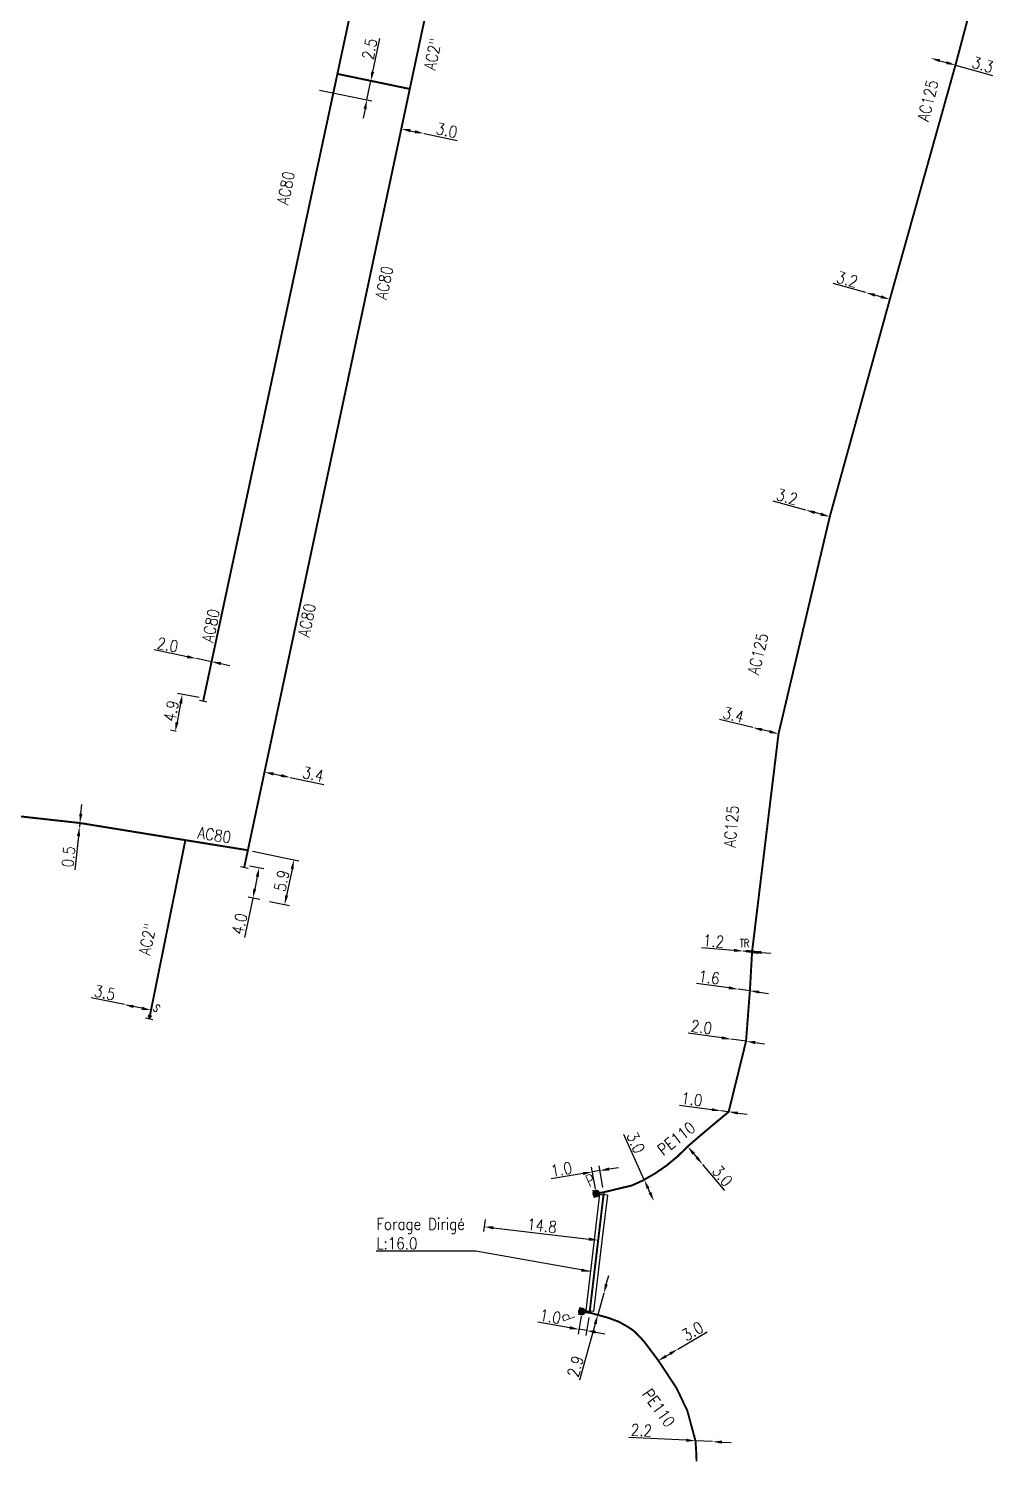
# Model space of a CAD drawing. Header units: millimetres. Extents: x 113011 to 114001, y 124000 to 125001.
# Drawn here: x 113492.8 to 113617.4, y 123999.9 to 124184.7 of the extents above; entities that cross this region are included whole.
import ezdxf
from ezdxf.enums import TextEntityAlignment as Align

# ---------------------------------------------------------------- set-up
doc = ezdxf.new("R2010")
doc.units = ezdxf.units.MM
doc.header["$PDMODE"] = 34
doc.linetypes.add('L_25_AP', pattern=[2000, 1000, 1000])
doc.linetypes.add('L_25_PE', pattern=[2000, 1000, 1000])
doc.layers.get('0').update_dxf_attribs({"linetype": 'CONTINUOUS'})
doc.layers.get('Defpoints').update_dxf_attribs({"linetype": 'CONTINUOUS'})
for name, color, linetype in [('L_150', 1, 'CONTINUOUS'), ('L_300', 7, 'CONTINUOUS'), ('L_340', 7, 'CONTINUOUS'), ('L_400', 7, 'CONTINUOUS')]:
    doc.layers.add(name, color=color, linetype=linetype)
doc.styles.add('G_ROMANS', font='ROMANS.SHX', dxfattribs={"width": 0.75})
doc.styles.get("Standard").update_dxf_attribs({"font": 'romans.shx', "width": 0.85})
doc.dimstyles.get("Standard").update_dxf_attribs({"dimtxt": 1.5, "dimasz": 1.2, "dimexe": 0.625, "dimexo": 0.625, "dimgap": 0.25, "dimtad": 1, "dimdec": 1, "dimzin": 0, "dimdsep": 46, "dimtxsty": 'Standard', "dimcen": -0.5, "dimadec": 0, "dimazin": 0, "dimtfac": 1, "dimtdec": 1, "dimtmove": 0, "dimatfit": 3, "dimfxl": 0, "dimtolj": 1, "dimtzin": 0, "dimarcsym": 0})

# ---------------------------------------------------------------- blocks, each defined once
blk = doc.blocks.new('L_340_07')
at = {"color": 0, "linetype": 'Continuous', "const_width": 0.25, "flags": 128}
blk.add_lwpolyline([(0, 0), (0.35, 0)], dxfattribs=at)
at = {"color": 0, "linetype": 'Continuous', "flags": 128}
blk.add_lwpolyline([(0.35, -0.5), (0.35, 0.5)], dxfattribs=at)
at = {"color": 0, "linetype": 'Continuous', "width": 0.75, "flags": 3}
for tag, p in [('DEF_LEG', (0.72, -3.47)), ('DEF_COUP', (0.72, -5.97)), ('DEF_TYPE', (0.72, -8.47))]:
    blk.add_attdef(tag, text='', height=1.2, dxfattribs=at).set_placement(p, align=Align.MIDDLE)
blk = doc.blocks.new('*D12')
at = {"layer": 'Defpoints', "color": 0, "linetype": 'Continuous', "transparency": 16777216}
for p in [(113505.17, 124058.88), (113505.17, 124058.88), (113508.6, 124058.17)]:
    blk.add_point(p, dxfattribs=at)
at = {"layer": 'L_150', "color": 0, "linetype": 'Continuous', "lineweight": -2, "transparency": 16777216}
for p, q in [((113505.17, 124058.88), (113500.89, 124059.76)), ((113507.42, 124058.41), (113506.34, 124058.63))]:
    blk.add_line(p, q, dxfattribs=at)
at = {"layer": 'L_150', "color": 0, "linetype": 'Continuous', "transparency": 16777216}
for points in [[(113506.38, 124058.83), (113506.3, 124058.44), (113505.17, 124058.88)], [(113507.46, 124058.61), (113507.38, 124058.21), (113508.6, 124058.17)]]:
    blk.add_solid(points, dxfattribs=at)
at = {"layer": 'L_150', "color": 0, "linetype": 'Continuous', "transparency": 16777216, "insert": (113502.64, 124060.42), "char_height": 1.5, "attachment_point": 5, "rotation": 348.315}
blk.add_mtext('\\A1;3.5', dxfattribs=at)
blk = doc.blocks.new('*D13')
at = {"layer": 'Defpoints', "color": 0, "linetype": 'Continuous', "transparency": 16777216}
for p in [(113499.38, 124081.81), (113499.38, 124081.81), (113499.43, 124082.3)]:
    blk.add_point(p, dxfattribs=at)
at = {"layer": 'L_150', "color": 0, "linetype": 'Continuous', "lineweight": -2, "transparency": 16777216}
for p, q in [((113499.56, 124083.5), (113499.69, 124084.69)), ((113499.43, 124082.3), (113499.38, 124081.81)), ((113499.25, 124080.61), (113498.79, 124076.27))]:
    blk.add_line(p, q, dxfattribs=at)
at = {"layer": 'L_150', "color": 0, "linetype": 'Continuous', "transparency": 16777216}
for points in [[(113499.05, 124080.63), (113499.45, 124080.59), (113499.38, 124081.81)], [(113499.36, 124083.52), (113499.76, 124083.47), (113499.43, 124082.3)]]:
    blk.add_solid(points, dxfattribs=at)
at = {"layer": 'L_150', "color": 0, "linetype": 'Continuous', "transparency": 16777216, "insert": (113497.96, 124077.95), "char_height": 1.5, "attachment_point": 5, "rotation": 83.8726}
blk.add_mtext('\\A1;0.5', dxfattribs=at)
blk = doc.blocks.new('*D14')
at = {"layer": 'Defpoints', "color": 0, "linetype": 'Continuous', "transparency": 16777216}
for p in [(113520.69, 124076.93), (113521.73, 124072.63), (113523.25, 124072.31)]:
    blk.add_point(p, dxfattribs=at)
at = {"layer": 'L_340', "color": 0, "linetype": 'Continuous', "lineweight": -2, "transparency": 16777216}
for p, q in [((113521.3, 124076.8), (113523.16, 124076.42)), ((113522.3, 124075.37), (113521.97, 124073.8)), ((113521.73, 124072.63), (113520.67, 124067.55)), ((113522.64, 124072.44), (113521.12, 124072.75))]:
    blk.add_line(p, q, dxfattribs=at)
at = {"layer": 'L_340', "color": 0, "linetype": 'Continuous', "transparency": 16777216}
for points in [[(113522.1, 124075.41), (113522.5, 124075.33), (113522.55, 124076.54)], [(113521.78, 124073.84), (113522.17, 124073.76), (113521.73, 124072.63)]]:
    blk.add_solid(points, dxfattribs=at)
at = {"layer": 'L_340', "color": 0, "linetype": 'Continuous', "transparency": 16777216, "insert": (113520.02, 124069.3), "char_height": 1.5, "attachment_point": 5, "rotation": 78.2307}
blk.add_mtext('\\A1;4.0', dxfattribs=at)
blk = doc.blocks.new('*D15')
at = {"layer": 'Defpoints', "color": 0, "linetype": 'Continuous', "transparency": 16777216}
for p in [(113521.09, 124078.79), (113523.25, 124072.31), (113525.83, 124071.77)]:
    blk.add_point(p, dxfattribs=at)
at = {"layer": 'L_150', "color": 0, "linetype": 'Continuous', "lineweight": -2, "transparency": 16777216}
for p, q in [((113521.7, 124078.66), (113527.64, 124077.42)), ((113526.79, 124076.37), (113526.07, 124072.95)), ((113523.86, 124072.18), (113526.44, 124071.65))]:
    blk.add_line(p, q, dxfattribs=at)
at = {"layer": 'L_150', "color": 0, "linetype": 'Continuous', "transparency": 16777216}
for points in [[(113526.59, 124076.41), (113526.98, 124076.33), (113527.03, 124077.55)], [(113525.88, 124072.99), (113526.27, 124072.91), (113525.83, 124071.77)]]:
    blk.add_solid(points, dxfattribs=at)
at = {"layer": 'L_150', "color": 0, "linetype": 'Continuous', "transparency": 16777216, "insert": (113525.45, 124074.86), "char_height": 1.5, "attachment_point": 5, "rotation": 78.2307}
blk.add_mtext('\\A1;5.9', dxfattribs=at)
blk = doc.blocks.new('*D16')
at = {"layer": 'Defpoints', "color": 0, "linetype": 'Continuous', "transparency": 16777216}
for p in [(113523.23, 124088.86), (113526.54, 124088.18), (113526.54, 124088.18)]:
    blk.add_point(p, dxfattribs=at)
at = {"layer": 'L_150', "color": 0, "linetype": 'Continuous', "lineweight": -2, "transparency": 16777216}
for p, q in [((113523.1, 124088.25), (113523.1, 124088.25)), ((113524.41, 124088.62), (113525.36, 124088.42)), ((113526.54, 124088.18), (113530.88, 124087.28))]:
    blk.add_line(p, q, dxfattribs=at)
at = {"layer": 'L_150', "color": 0, "linetype": 'Continuous', "transparency": 16777216}
for points in [[(113524.45, 124088.81), (113524.36, 124088.42), (113523.23, 124088.86)], [(113525.41, 124088.62), (113525.32, 124088.22), (113526.54, 124088.18)]]:
    blk.add_solid(points, dxfattribs=at)
at = {"layer": 'L_150', "color": 0, "linetype": 'Continuous', "transparency": 16777216, "insert": (113529.5, 124088.59), "char_height": 1.5, "attachment_point": 5, "rotation": 348.3687}
blk.add_mtext('\\A1;3.4', dxfattribs=at)
blk = doc.blocks.new('*D17')
at = {"layer": 'Defpoints', "color": 0, "linetype": 'L_25_AP', "transparency": 16777216}
for p in [(113515.4, 124098.37), (113511.74, 124094.13), (113512.48, 124093.99)]:
    blk.add_point(p, dxfattribs=at)
at = {"layer": 'L_340', "color": 0, "linetype": 'L_25_AP', "lineweight": -2, "transparency": 16777216}
for p, q in [((113514.79, 124098.48), (113512.03, 124099.01)), ((113512.42, 124097.71), (113511.96, 124095.31)), ((113511.86, 124094.1), (113511.12, 124094.25))]:
    blk.add_line(p, q, dxfattribs=at)
at = {"layer": 'L_340', "color": 0, "linetype": 'L_25_AP', "transparency": 16777216}
for points in [[(113512.22, 124097.75), (113512.62, 124097.68), (113512.65, 124098.89)], [(113511.76, 124095.35), (113512.16, 124095.27), (113511.74, 124094.13)]]:
    blk.add_solid(points, dxfattribs=at)
at = {"layer": 'L_340', "color": 0, "linetype": 'L_25_AP', "transparency": 16777216, "insert": (113511.22, 124096.74), "char_height": 1.5, "attachment_point": 5, "rotation": 79.1838}
blk.add_mtext('\\A1;4.9', dxfattribs=at)
blk = doc.blocks.new('*D18')
at = {"layer": 'Defpoints', "color": 0, "linetype": 'Continuous', "transparency": 16777216}
for p in [(113540.87, 124171.8), (113543.8, 124171.19), (113543.8, 124171.19)]:
    blk.add_point(p, dxfattribs=at)
at = {"layer": 'L_150', "color": 0, "linetype": 'Continuous', "lineweight": -2, "transparency": 16777216}
for p, q in [((113542.04, 124171.55), (113542.63, 124171.43)), ((113543.8, 124171.19), (113548.08, 124170.3))]:
    blk.add_line(p, q, dxfattribs=at)
at = {"layer": 'L_150', "color": 0, "linetype": 'Continuous', "transparency": 16777216}
for points in [[(113542.08, 124171.75), (113542, 124171.36), (113540.87, 124171.8)], [(113542.67, 124171.63), (113542.59, 124171.24), (113543.8, 124171.19)]]:
    blk.add_solid(points, dxfattribs=at)
at = {"layer": 'L_150', "color": 0, "linetype": 'Continuous', "transparency": 16777216, "insert": (113546.73, 124171.6), "char_height": 1.5, "attachment_point": 5, "rotation": 348.2963}
blk.add_mtext('\\A1;3.0', dxfattribs=at)
blk = doc.blocks.new('*D19')
at = {"layer": 'Defpoints', "color": 0, "linetype": 'Continuous', "transparency": 16777216}
for p in [(113514.46, 124103.5), (113514.46, 124103.5), (113516.41, 124103.1)]:
    blk.add_point(p, dxfattribs=at)
at = {"layer": 'L_150', "color": 0, "linetype": 'Continuous', "lineweight": -2, "transparency": 16777216}
for p, q in [((113513.28, 124103.74), (113509, 124104.61)), ((113516.41, 124103.1), (113514.46, 124103.5)), ((113517.59, 124102.86), (113518.77, 124102.62))]:
    blk.add_line(p, q, dxfattribs=at)
at = {"layer": 'L_150', "color": 0, "linetype": 'Continuous', "transparency": 16777216}
for points in [[(113513.32, 124103.93), (113513.24, 124103.54), (113514.46, 124103.5)], [(113517.63, 124103.06), (113517.55, 124102.66), (113516.41, 124103.1)]]:
    blk.add_solid(points, dxfattribs=at)
at = {"layer": 'L_150', "color": 0, "linetype": 'Continuous', "transparency": 16777216, "insert": (113510.75, 124105.27), "char_height": 1.5, "attachment_point": 5, "rotation": 348.4866}
blk.add_mtext('\\A1;2.0', dxfattribs=at)
blk = doc.blocks.new('*D20')
at = {"layer": 'Defpoints', "color": 0, "linetype": 'Continuous', "transparency": 16777216}
for p in [(113532.63, 124178.88), (113529.73, 124176.93), (113536.44, 124175.54)]:
    blk.add_point(p, dxfattribs=at)
at = {"layer": 'L_150', "color": 0, "linetype": 'Continuous', "lineweight": -2, "transparency": 16777216}
for p, q in [((113537.19, 124179.16), (113538.08, 124183.44)), ((113533.24, 124178.75), (113537.56, 124177.86)), ((113536.44, 124175.54), (113536.94, 124177.98)), ((113530.34, 124176.8), (113537.05, 124175.41)), ((113536.19, 124174.36), (113535.95, 124173.19))]:
    blk.add_line(p, q, dxfattribs=at)
at = {"layer": 'L_150', "color": 0, "linetype": 'Continuous', "transparency": 16777216}
for points in [[(113536.99, 124179.2), (113537.38, 124179.12), (113536.94, 124177.98)], [(113535.99, 124174.4), (113536.39, 124174.32), (113536.44, 124175.54)]]:
    blk.add_solid(points, dxfattribs=at)
at = {"layer": 'L_150', "color": 0, "linetype": 'Continuous', "transparency": 16777216, "insert": (113536.78, 124182.09), "char_height": 1.5, "attachment_point": 5, "rotation": 78.2496}
blk.add_mtext('\\A1;2.5', dxfattribs=at)
blk = doc.blocks.new('L_300_11')
at = {"color": 0, "linetype": 'Continuous', "const_width": 0.248, "flags": 128}
blk.add_lwpolyline([(-0.13, 0, 1), (0.13, 0, 1)], format="xyb", close=True, dxfattribs=at)
at = {"color": 0, "linetype": 'Continuous', "style": 'G_ROMANS', "width": 0.75}
blk.add_text('S', height=1, dxfattribs=at).set_placement((0, 1.35), align=Align.MIDDLE)
at = {"color": 0, "linetype": 'Continuous', "width": 0.75, "flags": 3}
for tag, p in [('DEF_LEG', (0, -5)), ('DEF_COUP', (0, -7.5)), ('DEF_TYPE', (0, -10))]:
    blk.add_attdef(tag, text='', height=1.2, dxfattribs=at).set_placement(p, align=Align.MIDDLE)
blk = doc.blocks.new('*D233')
at = {"layer": 'Defpoints', "color": 0, "linetype": 'Continuous', "transparency": 16777216}
for p in [(113586.2, 124094.6), (113586.2, 124094.6), (113589.5, 124093.8)]:
    blk.add_point(p, dxfattribs=at)
at = {"layer": 'L_150', "color": 0, "linetype": 'Continuous', "lineweight": -2, "transparency": 16777216}
for p, q in [((113586.2, 124094.6), (113581.89, 124095.64)), ((113588.34, 124094.09), (113587.37, 124094.32))]:
    blk.add_line(p, q, dxfattribs=at)
at = {"layer": 'L_150', "color": 0, "linetype": 'Continuous', "transparency": 16777216}
for points in [[(113587.41, 124094.52), (113587.32, 124094.13), (113586.2, 124094.6)], [(113588.38, 124094.28), (113588.29, 124093.89), (113589.5, 124093.8)]]:
    blk.add_solid(points, dxfattribs=at)
at = {"layer": 'L_150', "color": 0, "linetype": 'Continuous', "transparency": 16777216, "insert": (113583.7, 124096.24), "char_height": 1.5, "attachment_point": 5, "rotation": 346.4105}
blk.add_mtext('\\A1;3.4', dxfattribs=at)
blk = doc.blocks.new('*D234')
at = {"layer": 'Defpoints', "color": 0, "linetype": 'Continuous', "transparency": 16777216}
for p in [(113593.02, 124122.64), (113593.02, 124122.64), (113596.11, 124121.8)]:
    blk.add_point(p, dxfattribs=at)
at = {"layer": 'L_150', "color": 0, "linetype": 'Continuous', "lineweight": -2, "transparency": 16777216}
for p, q in [((113593.02, 124122.64), (113588.81, 124123.8)), ((113594.95, 124122.12), (113594.18, 124122.33))]:
    blk.add_line(p, q, dxfattribs=at)
at = {"layer": 'L_150', "color": 0, "linetype": 'Continuous', "transparency": 16777216}
for points in [[(113594.23, 124122.52), (113594.13, 124122.13), (113593.02, 124122.64)], [(113595, 124122.31), (113594.9, 124121.92), (113596.11, 124121.8)]]:
    blk.add_solid(points, dxfattribs=at)
at = {"layer": 'L_150', "color": 0, "linetype": 'Continuous', "transparency": 16777216, "insert": (113590.6, 124124.35), "char_height": 1.5, "attachment_point": 5, "rotation": 344.6416}
blk.add_mtext('\\A1;3.2', dxfattribs=at)
blk = doc.blocks.new('*D235')
at = {"layer": 'Defpoints', "color": 0, "linetype": 'Continuous', "transparency": 16777216}
for p in [(113600.76, 124150.68), (113600.76, 124150.68), (113603.85, 124149.82)]:
    blk.add_point(p, dxfattribs=at)
at = {"layer": 'L_150', "color": 0, "linetype": 'Continuous', "lineweight": -2, "transparency": 16777216}
for p, q in [((113600.76, 124150.68), (113596.55, 124151.84)), ((113602.69, 124150.14), (113601.92, 124150.36))]:
    blk.add_line(p, q, dxfattribs=at)
at = {"layer": 'L_150', "color": 0, "linetype": 'Continuous', "transparency": 16777216}
for points in [[(113601.97, 124150.55), (113601.87, 124150.16), (113600.76, 124150.68)], [(113602.75, 124150.34), (113602.64, 124149.95), (113603.85, 124149.82)]]:
    blk.add_solid(points, dxfattribs=at)
at = {"layer": 'L_150', "color": 0, "linetype": 'Continuous', "transparency": 16777216, "insert": (113598.35, 124152.38), "char_height": 1.5, "attachment_point": 5, "rotation": 344.5378}
blk.add_mtext('\\A1;3.2', dxfattribs=at)
blk = doc.blocks.new('*D236')
at = {"layer": 'Defpoints', "color": 0, "linetype": 'Continuous', "transparency": 16777216}
for p in [(113609.13, 124180.9), (113609.13, 124180.9), (113612.31, 124180.01)]:
    blk.add_point(p, dxfattribs=at)
at = {"layer": 'L_150', "color": 0, "linetype": 'Continuous', "lineweight": -2, "transparency": 16777216}
for p, q in [((113610.29, 124180.58), (113611.16, 124180.34)), ((113612.31, 124180.01), (113617.08, 124178.68))]:
    blk.add_line(p, q, dxfattribs=at)
at = {"layer": 'L_150', "color": 0, "linetype": 'Continuous', "transparency": 16777216}
for points in [[(113610.34, 124180.77), (113610.24, 124180.39), (113609.13, 124180.9)], [(113611.21, 124180.53), (113611.1, 124180.14), (113612.31, 124180.01)]]:
    blk.add_solid(points, dxfattribs=at)
at = {"layer": 'L_150', "color": 0, "linetype": 'Continuous', "transparency": 16777216, "insert": (113615.82, 124180.07), "char_height": 1.5, "attachment_point": 5, "rotation": 344.3865}
blk.add_mtext('\\A1;3.3', dxfattribs=at)
blk = doc.blocks.new('*D371')
at = {"layer": 'Defpoints', "color": 0, "linetype": 'Continuous', "transparency": 16777216}
for p in [(113584.95, 124065.79), (113584.95, 124065.79), (113586.09, 124065.7)]:
    blk.add_point(p, dxfattribs=at)
at = {"layer": 'L_150', "color": 0, "linetype": 'Continuous', "lineweight": -2, "transparency": 16777216}
for p, q in [((113583.75, 124065.88), (113579.57, 124066.19)), ((113586.09, 124065.7), (113584.95, 124065.79)), ((113587.29, 124065.61), (113588.49, 124065.52))]:
    blk.add_line(p, q, dxfattribs=at)
at = {"layer": 'L_150', "color": 0, "linetype": 'Continuous', "transparency": 16777216}
for points in [[(113583.77, 124066.08), (113583.74, 124065.68), (113584.95, 124065.79)], [(113587.31, 124065.81), (113587.28, 124065.41), (113586.09, 124065.7)]]:
    blk.add_solid(points, dxfattribs=at)
at = {"layer": 'L_150', "color": 0, "linetype": 'Continuous', "transparency": 16777216, "insert": (113581.14, 124067.07), "char_height": 1.5, "attachment_point": 5, "rotation": 355.7529}
blk.add_mtext('\\A1;1.2', dxfattribs=at)
blk = doc.blocks.new('*D372')
at = {"layer": 'Defpoints', "color": 0, "linetype": 'Continuous', "transparency": 16777216}
for p in [(113584.28, 124060.88), (113584.28, 124060.88), (113585.81, 124060.67)]:
    blk.add_point(p, dxfattribs=at)
at = {"layer": 'L_150', "color": 0, "linetype": 'Continuous', "lineweight": -2, "transparency": 16777216}
for p, q in [((113583.09, 124061.04), (113578.94, 124061.61)), ((113585.81, 124060.67), (113584.28, 124060.88)), ((113587, 124060.51), (113588.19, 124060.34))]:
    blk.add_line(p, q, dxfattribs=at)
at = {"layer": 'L_150', "color": 0, "linetype": 'Continuous', "transparency": 16777216}
for points in [[(113583.12, 124061.24), (113583.06, 124060.84), (113584.28, 124060.88)], [(113587.03, 124060.7), (113586.97, 124060.31), (113585.81, 124060.67)]]:
    blk.add_solid(points, dxfattribs=at)
at = {"layer": 'L_150', "color": 0, "linetype": 'Continuous', "transparency": 16777216, "insert": (113580.55, 124062.4), "char_height": 1.5, "attachment_point": 5, "rotation": 352.2242}
blk.add_mtext('\\A1;1.6', dxfattribs=at)
blk = doc.blocks.new('*D373')
at = {"layer": 'Defpoints', "color": 0, "linetype": 'Continuous', "transparency": 16777216}
for p in [(113583.38, 124054.43), (113583.38, 124054.43), (113585.31, 124054.16)]:
    blk.add_point(p, dxfattribs=at)
at = {"layer": 'L_150', "color": 0, "linetype": 'Continuous', "lineweight": -2, "transparency": 16777216}
for p, q in [((113582.19, 124054.6), (113577.86, 124055.22)), ((113585.31, 124054.16), (113583.38, 124054.43)), ((113586.49, 124053.99), (113587.68, 124053.82))]:
    blk.add_line(p, q, dxfattribs=at)
at = {"layer": 'L_150', "color": 0, "linetype": 'Continuous', "transparency": 16777216}
for points in [[(113582.22, 124054.8), (113582.16, 124054.4), (113583.38, 124054.43)], [(113586.52, 124054.18), (113586.47, 124053.79), (113585.31, 124054.16)]]:
    blk.add_solid(points, dxfattribs=at)
at = {"layer": 'L_150', "color": 0, "linetype": 'Continuous', "transparency": 16777216, "insert": (113579.57, 124055.99), "char_height": 1.5, "attachment_point": 5, "rotation": 351.8665}
blk.add_mtext('\\A1;2.0', dxfattribs=at)
blk = doc.blocks.new('*D374')
at = {"layer": 'Defpoints', "color": 0, "linetype": 'Continuous', "transparency": 16777216}
for p in [(113582.08, 124045.19), (113582.08, 124045.19), (113583.07, 124045.06)]:
    blk.add_point(p, dxfattribs=at)
at = {"layer": 'L_150', "color": 0, "linetype": 'Continuous', "lineweight": -2, "transparency": 16777216}
for p, q in [((113580.89, 124045.34), (113576.73, 124045.88)), ((113583.07, 124045.06), (113582.08, 124045.19)), ((113584.26, 124044.91), (113585.45, 124044.75))]:
    blk.add_line(p, q, dxfattribs=at)
at = {"layer": 'L_150', "color": 0, "linetype": 'Continuous', "transparency": 16777216}
for points in [[(113580.91, 124045.54), (113580.86, 124045.15), (113582.08, 124045.19)], [(113584.29, 124045.1), (113584.23, 124044.71), (113583.07, 124045.06)]]:
    blk.add_solid(points, dxfattribs=at)
at = {"layer": 'L_150', "color": 0, "linetype": 'Continuous', "transparency": 16777216, "insert": (113578.34, 124046.68), "char_height": 1.5, "attachment_point": 5, "rotation": 352.6085}
blk.add_mtext('\\A1;1.0', dxfattribs=at)
blk = doc.blocks.new('*D375')
at = {"layer": 'Defpoints', "color": 0, "linetype": 'Continuous', "transparency": 16777216}
for p in [(113572.19, 124036.29), (113573.43, 124033.56), (113573.43, 124033.56)]:
    blk.add_point(p, dxfattribs=at)
at = {"layer": 'L_150', "color": 0, "linetype": 'Continuous', "lineweight": -2, "transparency": 16777216}
for p, q in [((113572.19, 124036.29), (113569.54, 124042.13)), ((113572.93, 124034.65), (113572.68, 124035.2))]:
    blk.add_line(p, q, dxfattribs=at)
at = {"layer": 'L_150', "color": 0, "linetype": 'Continuous', "transparency": 16777216}
for points in [[(113572.87, 124035.28), (113572.5, 124035.12), (113572.19, 124036.29)], [(113573.11, 124034.74), (113572.75, 124034.57), (113573.43, 124033.56)]]:
    blk.add_solid(points, dxfattribs=at)
at = {"layer": 'L_150', "color": 0, "linetype": 'Continuous', "transparency": 16777216, "insert": (113571.1, 124041.1), "char_height": 1.5, "attachment_point": 5, "rotation": 294.4075}
blk.add_mtext('\\A1;3.0', dxfattribs=at)
blk = doc.blocks.new('*D376')
at = {"layer": 'Defpoints', "color": 0, "linetype": 'Continuous', "transparency": 16777216}
for p in [(113577.78, 124040.59), (113579.71, 124038.29), (113579.71, 124038.29)]:
    blk.add_point(p, dxfattribs=at)
at = {"layer": 'L_150', "color": 0, "linetype": 'Continuous', "lineweight": -2, "transparency": 16777216}
for p, q in [((113578.55, 124039.67), (113578.94, 124039.21)), ((113579.71, 124038.29), (113582.52, 124034.94))]:
    blk.add_line(p, q, dxfattribs=at)
at = {"layer": 'L_150', "color": 0, "linetype": 'Continuous', "transparency": 16777216}
for points in [[(113578.71, 124039.8), (113578.4, 124039.54), (113577.78, 124040.59)], [(113579.09, 124039.34), (113578.79, 124039.08), (113579.71, 124038.29)]]:
    blk.add_solid(points, dxfattribs=at)
at = {"layer": 'L_150', "color": 0, "linetype": 'Continuous', "transparency": 16777216, "insert": (113582.27, 124036.8), "char_height": 1.5, "attachment_point": 5, "rotation": 309.942}
blk.add_mtext('\\A1;3.0', dxfattribs=at)
blk = doc.blocks.new('*D377')
at = {"layer": 'Defpoints', "color": 0, "linetype": 'Continuous', "transparency": 16777216}
for p in [(113578.79, 124002.65), (113580.99, 124002.54), (113580.99, 124002.54)]:
    blk.add_point(p, dxfattribs=at)
at = {"layer": 'L_150', "color": 0, "linetype": 'Continuous', "lineweight": -2, "transparency": 16777216}
for p, q in [((113577.6, 124002.72), (113570.21, 124003.09)), ((113580.99, 124002.54), (113578.79, 124002.65)), ((113578.83, 124003.28), (113578.83, 124003.28)), ((113581.02, 124003.17), (113581.02, 124003.17)), ((113582.19, 124002.48), (113583.39, 124002.42))]:
    blk.add_line(p, q, dxfattribs=at)
at = {"layer": 'L_150', "color": 0, "linetype": 'Continuous', "transparency": 16777216}
for points in [[(113577.61, 124002.92), (113577.59, 124002.52), (113578.79, 124002.65)], [(113582.2, 124002.68), (113582.18, 124002.28), (113580.99, 124002.54)]]:
    blk.add_solid(points, dxfattribs=at)
at = {"layer": 'L_150', "color": 0, "linetype": 'Continuous', "transparency": 16777216, "insert": (113571.84, 124004.01), "char_height": 1.5, "attachment_point": 5, "rotation": 357.0662}
blk.add_mtext('\\A1;2.2', dxfattribs=at)
blk = doc.blocks.new('*D378')
at = {"layer": 'Defpoints', "color": 0, "linetype": 'Continuous', "transparency": 16777216}
for p in [(113566.98, 124021.67), (113566.98, 124021.67), (113566.2, 124018.88)]:
    blk.add_point(p, dxfattribs=at)
at = {"layer": 'L_150', "color": 0, "linetype": 'Continuous', "lineweight": -2, "transparency": 16777216}
for p, q in [((113567.3, 124022.83), (113567.62, 124023.98)), ((113566.98, 124021.67), (113566.2, 124018.88)), ((113565.88, 124017.72), (113563.85, 124010.47))]:
    blk.add_line(p, q, dxfattribs=at)
at = {"layer": 'L_150', "color": 0, "linetype": 'Continuous', "transparency": 16777216}
for points in [[(113567.11, 124022.88), (113567.49, 124022.77), (113566.98, 124021.67)], [(113565.68, 124017.78), (113566.07, 124017.67), (113566.2, 124018.88)]]:
    blk.add_solid(points, dxfattribs=at)
at = {"layer": 'L_150', "color": 0, "linetype": 'Continuous', "transparency": 16777216, "insert": (113563.31, 124012.24), "char_height": 1.5, "attachment_point": 5, "rotation": 74.3962}
blk.add_mtext('\\A1;2.9', dxfattribs=at)
blk = doc.blocks.new('*D379')
at = {"layer": 'Defpoints', "color": 0, "linetype": 'Continuous', "transparency": 16777216}
for p in [(113576.54, 124014.48), (113576.54, 124014.48), (113573.96, 124012.95)]:
    blk.add_point(p, dxfattribs=at)
at = {"layer": 'L_150', "color": 0, "linetype": 'Continuous', "lineweight": -2, "transparency": 16777216}
for p, q in [((113576.54, 124014.48), (113580.29, 124016.72)), ((113574.99, 124013.56), (113575.51, 124013.87))]:
    blk.add_line(p, q, dxfattribs=at)
at = {"layer": 'L_150', "color": 0, "linetype": 'Continuous', "transparency": 16777216}
for points in [[(113574.89, 124013.73), (113575.09, 124013.39), (113573.96, 124012.95)], [(113575.4, 124014.04), (113575.61, 124013.7), (113576.54, 124014.48)]]:
    blk.add_solid(points, dxfattribs=at)
at = {"layer": 'L_150', "color": 0, "linetype": 'Continuous', "transparency": 16777216, "insert": (113578.42, 124016.77), "char_height": 1.5, "attachment_point": 5, "rotation": 30.8039}
blk.add_mtext('\\A1;3.0', dxfattribs=at)
blk = doc.blocks.new('L_300_12')
at = {"color": 0, "linetype": 'Continuous', "const_width": 0.497, "flags": 128}
blk.add_lwpolyline([(-0.25, 0, 1), (0.25, 0, 1)], format="xyb", close=True, dxfattribs=at)
at = {"color": 0, "linetype": 'Continuous', "style": 'G_ROMANS', "width": 0.75}
blk.add_text('P', height=1.5, dxfattribs=at).set_placement((0, 1.85), align=Align.MIDDLE)
at = {"color": 0, "linetype": 'Continuous', "width": 0.75, "flags": 3}
for tag, p in [('DEF_LEG', (0, -5)), ('DEF_COUP', (0, -7.5)), ('DEF_TYPE', (0, -10))]:
    blk.add_attdef(tag, text='', height=1.2, dxfattribs=at).set_placement(p, align=Align.MIDDLE)
blk = doc.blocks.new('*D380')
at = {"layer": 'Defpoints', "color": 0, "linetype": 'Continuous', "transparency": 16777216}
for p in [(113565.51, 124037.32), (113565.99, 124034.53), (113566.98, 124034.7)]:
    blk.add_point(p, dxfattribs=at)
at = {"layer": 'L_300', "color": 0, "linetype": 'Continuous', "lineweight": -2, "transparency": 16777216}
for p, q in [((113565.89, 124035.15), (113565.4, 124037.94)), ((113566.5, 124037.49), (113565.51, 124037.32)), ((113566.87, 124035.32), (113566.39, 124038.11)), ((113567.68, 124037.7), (113568.86, 124037.9)), ((113564.33, 124037.12), (113560.2, 124036.41))]:
    blk.add_line(p, q, dxfattribs=at)
at = {"layer": 'L_300', "color": 0, "linetype": 'Continuous', "transparency": 16777216}
for points in [[(113567.64, 124037.9), (113567.71, 124037.5), (113566.5, 124037.49)], [(113564.29, 124037.32), (113564.36, 124036.92), (113565.51, 124037.32)]]:
    blk.add_solid(points, dxfattribs=at)
at = {"layer": 'L_300', "color": 0, "linetype": 'Continuous', "transparency": 16777216, "insert": (113561.5, 124037.65), "char_height": 1.5, "attachment_point": 5, "rotation": 9.8043}
blk.add_mtext('\\A1;1.0', dxfattribs=at)
blk = doc.blocks.new('*D381')
at = {"layer": 'Defpoints', "color": 0, "linetype": 'Continuous', "transparency": 16777216}
for p in [(113566.98, 124034.7), (113551.73, 124031.8), (113566.25, 124028.51)]:
    blk.add_point(p, dxfattribs=at)
at = {"layer": 'L_150', "color": 0, "linetype": 'Continuous', "lineweight": -2, "transparency": 16777216}
for p, q in [((113566.91, 124034.08), (113566.17, 124027.89)), ((113551.66, 124031.18), (113551.47, 124029.63)), ((113552.74, 124030.11), (113565.05, 124028.65))]:
    blk.add_line(p, q, dxfattribs=at)
at = {"layer": 'L_150', "color": 0, "linetype": 'Continuous', "transparency": 16777216}
for points in [[(113552.76, 124030.31), (113552.72, 124029.91), (113551.55, 124030.25)], [(113565.08, 124028.85), (113565.03, 124028.45), (113566.25, 124028.51)]]:
    blk.add_solid(points, dxfattribs=at)
at = {"layer": 'L_150', "color": 0, "linetype": 'Continuous', "transparency": 16777216, "insert": (113559.01, 124030.38), "char_height": 1.5, "attachment_point": 5, "rotation": 353.2378}
blk.add_mtext('\\A1;14.8', dxfattribs=at)
blk = doc.blocks.new('*D382')
at = {"layer": 'Defpoints', "color": 0, "linetype": 'Continuous', "transparency": 16777216}
for p in [(113564.15, 124019.32), (113565.14, 124019.15), (113563.76, 124017.03)]:
    blk.add_point(p, dxfattribs=at)
at = {"layer": 'L_300', "color": 0, "linetype": 'Continuous', "lineweight": -2, "transparency": 16777216}
for p, q in [((113562.58, 124017.23), (113558.45, 124017.93)), ((113564.04, 124018.7), (113563.65, 124016.41)), ((113565.03, 124018.53), (113564.64, 124016.24)), ((113564.75, 124016.86), (113563.76, 124017.03)), ((113565.93, 124016.66), (113567.11, 124016.46))]:
    blk.add_line(p, q, dxfattribs=at)
at = {"layer": 'L_300', "color": 0, "linetype": 'Continuous', "transparency": 16777216}
for points in [[(113562.61, 124017.43), (113562.54, 124017.03), (113563.76, 124017.03)], [(113565.96, 124016.86), (113565.89, 124016.46), (113564.75, 124016.86)]]:
    blk.add_solid(points, dxfattribs=at)
at = {"layer": 'L_300', "color": 0, "linetype": 'Continuous', "transparency": 16777216, "insert": (113560.09, 124018.67), "char_height": 1.5, "attachment_point": 5, "rotation": 350.3302}
blk.add_mtext('\\A1;1.0', dxfattribs=at)
blk = doc.blocks.new('L_340_19')
at = {"linetype": 'Continuous'}
blk.add_hatch(color=0, dxfattribs=at).paths.add_polyline_path([(0.12, 0.75), (-0.12, 0.75), (-0.12, -0.75), (0.12, -0.75)])
at = {"color": 0, "linetype": 'Continuous'}
blk.add_lwpolyline([(-0.12, 0.75), (0.12, 0.75), (0.12, -0.75), (-0.12, -0.75)], close=True, dxfattribs=at)
at = {"color": 0, "linetype": 'Continuous', "width": 0.75}
for tag, height, flags, p in [('TR', 1, 8, (0, 1.98)), ('DEF_LEG', 1.2, 3, (0, -5)), ('DEF_COUP', 1.2, 3, (0, -7.5)), ('DEF_TYPE', 1.2, 3, (0, -10))]:
    blk.add_attdef(tag, text='', height=height, dxfattribs=dict(at, flags=flags)).set_placement(p, align=Align.MIDDLE)

msp = doc.modelspace()

# ---------------------------------------------------------------- linework, layer by layer
at = {"layer": 'L_150', "linetype": 'L_25_AP', "const_width": 0.25, "flags": 128}
for points in [[(113515.4, 124098.37), (113516.41, 124103.1), (113532.63, 124178.88), (113538.09, 124204.4), (113538.46, 124206.12), (113542.85, 124225.27), (113542.97, 124225.86)], [(113586.09, 124065.7), (113589.5, 124093.8), (113596.11, 124121.8), (113603.85, 124149.82), (113612.31, 124180.01), (113614.72, 124189.08)], [(113543.94, 124186.25), (113541.96, 124176.94), (113541.96, 124176.94), (113540.87, 124171.8), (113523.23, 124088.86), (113521.09, 124078.79), (113520.69, 124076.93), (113520.69, 124076.93)], [(113532.63, 124178.88), (113541.96, 124176.94)], [(113521.09, 124078.79), (113513.03, 124080.09), (113499.43, 124082.3), (113486.1, 124083.78), (113468.24, 124085.8), (113468.24, 124085.8), (113468.24, 124085.8), (113456.2, 124086.89), (113446.61, 124087.76), (113443.3, 124088.07), (113402.76, 124092.41), (113395.9, 124093.2), (113394.86, 124093.32), (113393.64, 124092.55), (113391.83, 124092.62)], [(113513.03, 124080.09), (113513.03, 124080.09), (113508.6, 124058.17), (113508.44, 124057.4)]]:
    msp.add_lwpolyline(points, dxfattribs=at)
at = {"layer": 'L_150', "linetype": 'L_25_PE', "const_width": 0.25, "flags": 128}
for points in [[(113586.09, 124065.7), (113585.81, 124060.67), (113585.31, 124054.16), (113583.07, 124045.06, 0.007341), (113577.78, 124040.59, -0.087142), (113571.94, 124036.18), (113570.6, 124035.57), (113566.98, 124034.7), (113565.99, 124034.53)], [(113578.93, 124000, 0.01797), (113578.79, 124002.65), (113577.74, 124006.54), (113576.35, 124009.45), (113574.01, 124012.99), (113574.01, 124012.99), (113574.01, 124012.99), (113572.15, 124015.47), (113571.14, 124016.54), (113570.82, 124016.84), (113570.11, 124017.32), (113568.93, 124017.99), (113567.6, 124018.49), (113565.38, 124019.11), (113564.15, 124019.32)]]:
    msp.add_lwpolyline(points, format="xyb", dxfattribs=at)
msp.add_lwpolyline([(113565.14, 124019.15), (113566.98, 124034.7)], dxfattribs=at)
at = {"layer": 'L_400', "color": 7, "linetype": 'CONTINUOUS'}
for p, q in [((113566.44, 124034.43), (113565.75, 124028.57)), ((113566.44, 124034.43), (113566.94, 124034.37)), ((113567.44, 124034.31), (113566.74, 124028.45)), ((113567.44, 124034.31), (113566.94, 124034.37)), ((113565.75, 124028.57), (113564.66, 124019.43)), ((113566.74, 124028.45), (113565.66, 124019.31)), ((113564.66, 124019.43), (113565.16, 124019.37)), ((113565.66, 124019.31), (113565.16, 124019.37))]:
    msp.add_line(p, q, dxfattribs=at)

# ---------------------------------------------------------------- block references
at = {"layer": 'L_300'}
for name, p, rotation in [('L_300_11', (113508.44, 124057.4), 319.3333117812094), ('L_300_12', (113565.99, 124034.53), 23.30226835845045), ('L_300_12', (113564.15, 124019.32), 110.8480484185374)]:
    msp.add_blockref(name, p, dxfattribs=dict(at, rotation=rotation))
at = {"layer": 'L_340'}
for p, rotation in [((113515.4, 124098.37), 257.9213700566755), ((113520.69, 124076.93), 257.9947880468403), ((113508.44, 124057.4), 257.9947880468403), ((113565.99, 124034.53), 189.9560182042114), ((113564.15, 124019.32), 171.2016212170822)]:
    msp.add_blockref('L_340_07', p, dxfattribs=dict(at, rotation=rotation))
at = {"layer": 'L_340', "ltscale": 0.5}
ref = msp.add_blockref('L_340_19', (113586.09, 124065.7), dxfattribs=dict(at, rotation=83.08339048668437))
ref.add_attrib('TR', 'TR', dxfattribs={"layer": '0', "color": 0, "linetype": 'Continuous', "height": 1, "width": 0.75}).set_placement((113585.12, 124066.81), align=Align.MIDDLE)

# ---------------------------------------------------------------- texts
at = {"layer": 'L_150', "linetype": 'Continuous', "width": 0.85}
for s, rotation, p in [('AC2"', 78.7579, (113545.25, 124179.27)), ('AC125', 76.4115, (113608.84, 124172.63)), ('AC80', 78.7579, (113526.29, 124161.9)), ('AC80', 78.3401, (113538.97, 124149.69)), ('AC80', 78.7579, (113516.62, 124105.48)), ('AC80', 78.7579, (113529.01, 124106.18)), ('AC125', 76.4115, (113586.94, 124101.3)), ('AC125', 85.1643, (113583.93, 124079.1)), ('AC80', 350.8136, (113514.53, 124080.36)), ('AC2"', 78.7579, (113508.46, 124065.15))]:
    msp.add_text(s, height=1.5, rotation=rotation, dxfattribs=at).set_placement(p)
for rotation, p in [(38.2542, (113576.32, 124041.62)), (305.9068, (113574.06, 124006.89))]:
    msp.add_text('PE110', height=1.5, rotation=rotation, dxfattribs=at).set_placement(p, align=Align.MIDDLE_CENTER)
at = {"layer": 'L_400', "linetype": 'Continuous', "insert": (113537.65, 124029.35), "char_height": 1.5, "attachment_point": 4}
msp.add_mtext('Forage Dirigé\\PL:16.0', dxfattribs=at)

# ---------------------------------------------------------------- dimensions: what is measured, and where the dimension line sits
at = {"layer": 'L_150', "linetype": 'Continuous'}
for base, p1, p2, angle, picture, middle, dimtype in [((113536.44, 124175.54), (113532.63, 124178.88), (113529.73, 124176.93), 78.2496, '*D20', (113537.76, 124181.89), 160), ((113609.13, 124180.9), (113612.31, 124180.01), (113609.13, 124180.9), 344.3865, '*D236', (113615.55, 124179.11), 160), ((113600.76, 124150.68), (113603.85, 124149.82), (113600.76, 124150.68), 344.5378, '*D235', (113598.08, 124151.42), 160), ((113593.02, 124122.64), (113596.11, 124121.8), (113593.02, 124122.64), 344.6416, '*D234', (113590.34, 124123.38), 160), ((113514.46, 124103.5), (113516.41, 124103.1), (113514.46, 124103.5), 348.4866, '*D19', (113510.55, 124104.29), 160), ((113586.2, 124094.6), (113589.5, 124093.8), (113586.2, 124094.6), 346.4105, '*D233', (113583.46, 124095.26), 160), ((113526.54, 124088.18), (113523.23, 124088.86), (113526.54, 124088.18), 168.3687, '*D16', (113529.3, 124087.61), 160), ((113525.83, 124071.77), (113521.09, 124078.79), (113523.25, 124072.31), 78.2307, '*D15', (113526.43, 124074.66), 160), ((113584.9476, 124065.787), (113586.09444202, 124065.70183319), (113584.9476, 124065.787), 175.75289529, '*D371', (113581.06365211, 124066.07542984), 161), ((113584.2773, 124060.878), (113585.813, 124060.6683), (113584.2773, 124060.878), 172.2242, '*D372', (113580.4185, 124061.4049), 161), ((113583.38, 124054.43), (113585.31, 124054.16), (113583.38, 124054.43), 171.8665, '*D373', (113579.43, 124055), 161), ((113582.08, 124045.19), (113583.07, 124045.06), (113582.08, 124045.19), 172.6085, '*D374', (113578.22, 124045.69), 161), ((113573.43, 124033.56), (113572.19, 124036.29), (113573.43, 124033.56), 294.4075, '*D375', (113570.19, 124040.69), 161), ((113579.71, 124038.29), (113577.78, 124040.59), (113579.71, 124038.29), 309.942, '*D376', (113581.5, 124036.16), 161), ((113566.25, 124028.51), (113551.73, 124031.8), (113566.98, 124034.7), 353.2378, '*D381', (113558.9, 124029.38), 160), ((113566.98, 124021.67), (113566.2, 124018.88), (113566.98, 124021.67), 74.3962, '*D378', (113564.27, 124011.97), 161), ((113576.54, 124014.48), (113573.96, 124012.95), (113576.54, 124014.48), 30.8039, '*D379', (113578.93, 124015.91), 161), ((113580.99, 124002.54), (113578.79, 124002.65), (113580.99, 124002.54), 357.0662, '*D377', (113571.79, 124003.01), 161)]:
    dim = msp.add_linear_dim(base=base, p1=p1, p2=p2, angle=angle, dimstyle='Standard', dxfattribs=at)
    dim.commit()
    dim.dimension.update_dxf_attribs({"geometry": picture, "text_midpoint": middle, "dimtype": dimtype})
for base, p1, p2, angle, picture, middle in [((113543.8, 124171.19), (113540.87, 124171.8), (113543.8, 124171.19), 168.2963, '*D18', (113546.53, 124170.62)), ((113499.38, 124081.81), (113499.43, 124082.3), (113499.38, 124081.81), 83.8726, '*D13', (113498.95, 124077.84)), ((113505.17, 124058.88), (113508.6, 124058.17), (113505.17, 124058.88), 348.315, '*D12', (113502.44, 124059.44))]:
    dim = msp.add_linear_dim(base=base, p1=p1, p2=p2, angle=angle, dimstyle='Standard', override={"dimscale": 1, "dimlfac": 1, "dimlunit": 2}, dxfattribs=at)
    dim.commit()
    dim.dimension.update_dxf_attribs({"geometry": picture, "text_midpoint": middle, "dimtype": 160})
at = {"layer": 'L_300', "linetype": 'Continuous'}
for base, p1, p2, angle, picture, middle in [((113565.51, 124037.32), (113566.98, 124034.7), (113565.99, 124034.53), 9.8043, '*D380', (113561.67, 124036.66)), ((113563.76, 124017.03), (113565.14, 124019.15), (113564.15, 124019.32), 170.3302, '*D382', (113559.92, 124017.68))]:
    dim = msp.add_linear_dim(base=base, p1=p1, p2=p2, angle=angle, dimstyle='Standard', dxfattribs=at)
    dim.commit()
    dim.dimension.update_dxf_attribs({"geometry": picture, "text_midpoint": middle, "dimtype": 160})
at = {"layer": 'L_340', "linetype": 'L_25_AP'}
dim = msp.add_linear_dim(base=(113511.74, 124094.13), p1=(113515.4, 124098.37), p2=(113512.48, 124093.99), angle=79.1838, dimstyle='Standard', dxfattribs=at)
dim.commit()
dim.dimension.update_dxf_attribs({"geometry": '*D17', "text_midpoint": (113512.2, 124096.55), "dimtype": 160})
at = {"layer": 'L_340', "linetype": 'Continuous'}
dim = msp.add_linear_dim(base=(113521.73, 124072.63), p1=(113520.69, 124076.93), p2=(113523.25, 124072.31), angle=78.2307, dimstyle='Standard', dxfattribs=at)
dim.commit()
dim.dimension.update_dxf_attribs({"geometry": '*D14', "text_midpoint": (113520.99, 124069.1), "dimtype": 160})

# ---------------------------------------------------------------- leaders
at = {"layer": 'L_400', "linetype": 'Continuous', "annotation_type": 0, "has_hookline": 1, "hookline_direction": 1, "text_width": 12.57}
msp.add_leader([(113565.26, 124024.46), (113550.46, 124027.1)], dimstyle='Standard', dxfattribs=at)

doc.saveas('drawing.dxf')
